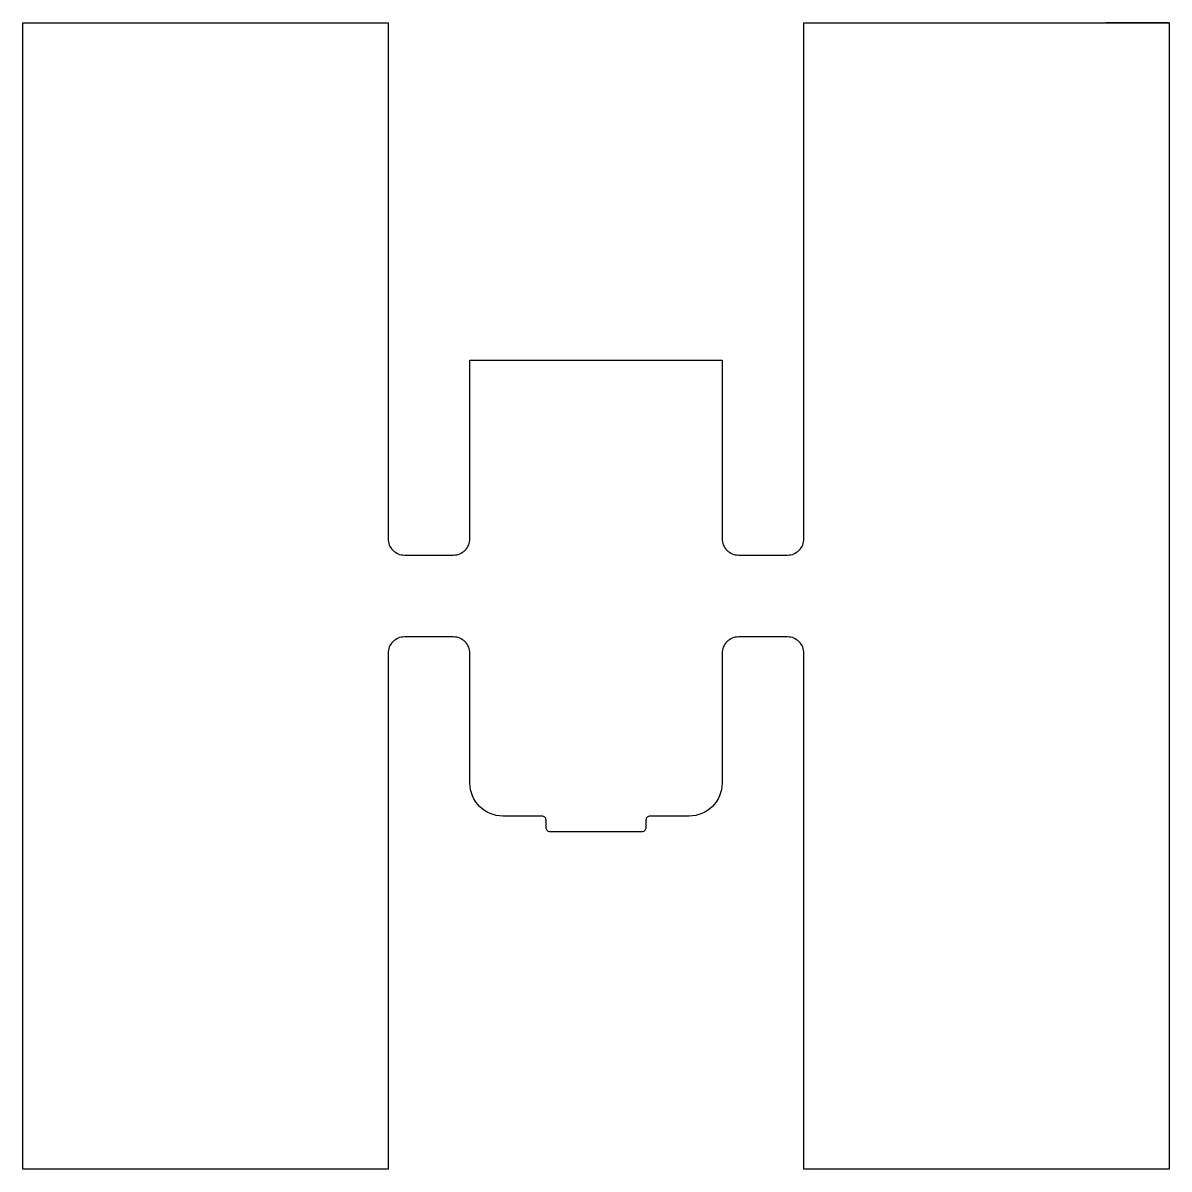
# Model space of a CAD drawing. Header units: millimetres. Extents: x 0 to 70, y 0 to 70.
import ezdxf

# ---------------------------------------------------------------- set-up
doc = ezdxf.new("R2010")
doc.units = ezdxf.units.MM
doc.layers.get('0').update_dxf_attribs({"linetype": 'CONTINUOUS'})

msp = doc.modelspace()

# ---------------------------------------------------------------- linework, layer by layer
msp.add_line((70, 70), (66.15, 70))
msp.add_lwpolyline([(0, 0), (0, 70), (22.3, 70), (22.3, 38.5, 0.414214), (23.3, 37.5), (26.3, 37.5, 0.414214), (27.3, 38.5), (27.3, 49.4), (42.7, 49.4), (42.7, 38.5, 0.414214), (43.7, 37.5), (46.7, 37.5, 0.414214), (47.7, 38.5), (47.7, 70), (70, 70), (70, 0), (47.7, 0), (47.7, 31.5, 0.414214), (46.7, 32.5), (43.7, 32.5, 0.414214), (42.7, 31.5), (42.7, 23.56, -0.414214), (40.7, 21.56), (38.304, 21.56, 0.414214), (38.05, 21.306), (38.05, 20.854, -0.414214), (37.796, 20.6), (32.204, 20.6, -0.414214), (31.95, 20.854), (31.95, 21.306, 0.414214), (31.696, 21.56), (29.3, 21.56, -0.414214), (27.3, 23.56), (27.3, 31.5, 0.414214), (26.3, 32.5), (23.3, 32.5, 0.414214), (22.3, 31.5), (22.3, 0)], format="xyb", close=True)

doc.saveas('drawing.dxf')
